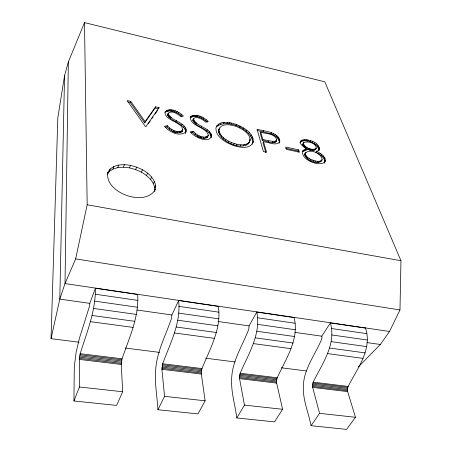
<?xml version="1.0" encoding="UTF-8"?>
<svg xmlns="http://www.w3.org/2000/svg" width="452" height="452" viewBox="0 0 452 452"><rect width="100%" height="100%" fill="white"/><g stroke="black" fill="none" stroke-linecap="round" stroke-linejoin="round"><path stroke-width="0.68" d="M73.936 400.969L74.292 366.77L76.179 351.944L79.343 338.599L89.276 306.948L89.784 303.354L95.417 288.28C95.734 311.004 86.79 332.373 80.196 353.69L79.326 359.408L79.405 386.997L73.936 400.969L116.605 405.421L122.673 391.748L121.266 364.442L122.068 358.803C129.119 338.034 139.143 317.044 137.685 294.512L137.668 294.308M186.264 131.04L185.28 133.329C189.834 122.91 171.404 121.622 168.195 113.915C170.466 109.282 178.274 114.181 180.715 116.695L183.433 115.995C179.099 111.864 169.935 106.638 164.969 112.107C164.686 121.243 184.399 122.029 182.467 130.933C178.286 135.651 170.229 130.797 166.986 126.927L165.178 127.215M185.8 132.21C185.015 124.43 174.715 122.419 169.749 117.814C168.325 116.819 167.037 114.915 168.24 113.243M236.842 417.953L244.459 405.105L239.554 378.64L239.453 376.465L240.17 373.239C248.374 354.057 261.284 333.977 256.798 312.078L249.08 325.898L248.758 329.299C242.617 345.368 232.435 360.549 231.667 378.211C230.808 391.669 235.113 404.732 236.842 417.953L274.517 421.885L282.585 409.292L276.658 383.093L276.5 380.946L277.217 377.765C285.737 359.103 299.506 339.254 294.128 317.587L294.071 317.389M182.467 130.933L182.478 130.176M358.385 366.888L380.358 344.475L389.488 331.469L399.975 309.936L400.964 260.731L324.785 81.801L84.501 22.6L68.348 61.952L65.009 283.585L59.8 299.111L51.036 338.667L79.021 342.209M68.348 61.952L64.557 75.676L59.8 299.111L89.784 303.354M157.94 409.727L164.556 396.342L161.912 369.318L162.647 363.764C170.121 343.531 181.162 322.881 178.63 300.552L171.884 314.971L171.477 318.468C165.833 335.181 157.081 351.232 155.708 369.109C154.403 382.686 157.177 396.206 157.94 409.727L197.999 413.908L205.135 400.794L201.326 374.053L201.281 371.855L201.999 368.572C209.852 348.871 221.859 328.519 218.316 306.405L218.282 306.202M51.036 338.667L57.822 117.735L64.557 75.676M311.089 425.699L319.575 413.348L312.682 387.415L312.473 385.29L313.185 382.16C321.999 364.001 336.576 344.367 330.356 322.931L321.79 336.186L321.988 337.616L321.558 339.503C315.004 354.967 303.552 369.318 303.315 386.793C302.885 400.189 308.518 412.761 311.089 425.699L346.594 429.4L355.47 417.286L347.678 391.613L347.413 389.517L348.13 386.432C357.204 368.764 372.544 349.323 365.538 328.118L365.47 327.926M154.398 191.168L154.691 187.874L155.657 185.388C153.053 173.918 141.007 167.811 130.436 165.381C122.187 163.76 110.051 164.573 107.254 174.161M154.584 191.207L155.313 189.337L155.657 185.388M299.913 142.493C305.846 137.826 317.852 143.227 318.971 150.488C322.587 137.589 285.591 135.589 306.88 149.154L306.326 150.233L302.467 151.623L303.021 150.533L304.072 149.878L306.88 149.154M211.694 136.481L211.208 137.634C210.039 128.283 196.224 128.159 192.925 120.249C194.603 114.322 203.174 119.526 205.688 122.164L208.299 121.452C203.892 117.418 196.501 113.085 190.704 116.644L190.196 117.639C191.292 126.876 206.027 126.701 208.406 135.216C204.4 139.99 196.371 134.973 193.185 131.266L190.275 131.758C193.479 136.775 210.056 144.894 211.649 135.193C208.875 126.893 195.902 126.645 193.422 118.763M324.248 163.212C327.988 157.81 320.615 153.143 316.445 151.228L315.88 152.307C319.666 154.347 325.525 157.336 324.621 162.539M279.715 142.007C279.404 131.526 264.25 131.492 257.035 129.232L263.426 151.567L266.578 152.239L263.527 141.736C268.573 142.013 275.545 146.295 279.715 142.007L279.178 143.109L279.89 140.894M107.904 172.252C103.779 192.614 145.527 207.711 155.313 189.337M322.129 159.776C321.818 153.194 309.174 147.911 305.043 153.629C304.004 160.166 318.948 165.991 322.129 159.776L320.982 161.59M316.01 148.64C313.355 153.177 301.088 148.42 303.377 142.956C307.117 140.047 319.061 143.962 315.519 149.776M303.377 142.956C304.072 147.821 312.688 151.296 316.457 148.12M389.488 331.469L65.009 283.585L75.659 258.894L87.174 204.767L84.501 22.6M276.036 141.544L276.743 139.77C274.827 133.295 265.866 133.928 260.731 132.125L260.216 133.233L262.341 140.561C266.341 140.386 275.002 146.052 276.743 139.77M218.542 130.735C220.356 122.215 231.803 124.543 237.684 127.074C243.074 129.549 249.837 133.43 250.159 140.063C246.233 153.522 218.785 141.838 218.542 130.735L219.486 127.984M249.125 142.922L250.159 140.063M130.329 102.547L130.735 101.361L127.114 100.559L145.414 126.515L145.906 126.616L159.081 107.616L155.539 106.836L145.12 121.667L144.691 122.865L130.329 102.547L127.922 102.016M107.412 174.252L109.294 171.506L110.158 168.969M109.294 171.506L112.972 169.059L113.842 166.528M112.972 169.059L117.802 167.59L118.678 165.076M252.272 144.273L253.329 141.6C253.109 132.611 243.752 127.475 236.413 124.481C230.04 122.368 219.079 119.848 215.92 127.859C215.57 136.984 225.407 142.205 232.673 145.25C239.029 147.386 250.487 149.911 253.329 141.6M117.802 167.59L123.447 167.195L124.334 164.686M123.447 167.195L129.538 167.878L130.436 165.381M144.691 122.865L155.115 108.011L155.539 106.836M129.538 167.878L135.679 169.585L136.589 167.093M159.081 107.616L158.652 108.785L155.115 108.011M154.691 187.874C153.403 180.715 147.465 175.687 141.487 172.201L142.414 169.715M165.534 111.107L165.099 112.277C170.545 108.977 177.619 112.497 181.93 116.249M166.155 111.537L166.59 110.367M167.472 111.13L167.907 109.96M168.862 110.966L169.297 109.802M167.748 114.74L168.483 112.83M167.754 115.09L168.195 113.915M167.963 115.757L168.404 114.582M168.364 116.446L168.811 115.271M170.393 110.994L170.833 109.83M146.589 175.568L147.527 173.082M168.969 117.13L169.415 115.955M171.545 111.13L171.98 109.966M169.749 117.814L170.189 116.639M172.715 111.35L173.156 110.186M166.986 126.927L167.438 125.746C170.681 129.611 178.743 134.47 182.93 129.764M170.607 118.469L171.054 117.3M174.715 111.904L175.156 110.74M169.302 129.182L169.754 128.001M150.663 179.467L151.612 176.986M176.664 112.684L177.111 111.525M304.738 154.42L305.603 152.539M171.381 130.701L171.839 129.521M178.489 113.65L178.935 112.491M175.901 121.757L176.353 120.588M173.003 131.577L173.461 130.396M153.426 183.659L154.386 181.179M174.387 132.131L174.845 130.95M180.879 115.339L181.331 114.181M175.8 132.521L176.257 131.34M177.568 132.786L178.031 131.605M181.546 125.537L182.003 124.368M179.218 132.798L179.681 131.622M180.659 132.555L181.122 131.379M181.58 132.142L182.043 130.967M183.681 127.413L184.145 126.244M182.162 131.588L182.625 130.413M185.021 129.063L185.484 127.893M190.704 116.644L190.247 117.797C195.795 114.339 202.982 118.305 207.298 122.142M185.529 130.001L185.992 128.837M191.241 117.051L191.699 115.898M185.806 130.922L186.269 129.752M192.495 116.639L192.953 115.486M193.84 116.469L194.303 115.322M192.925 120.249L193.642 118.351M192.947 120.594L193.411 119.441M193.179 121.26L193.637 120.108M195.332 116.492L195.795 115.345M193.597 121.95L194.061 120.791M196.456 116.622L196.914 115.475M194.219 122.628L194.682 121.475M194.998 123.311L195.462 122.153M197.603 116.836L198.066 115.689M195.863 123.961L196.326 122.808M190.97 132.724L192.716 132.43L193.185 131.266M199.569 117.379L200.033 116.237M201.496 118.153L201.959 117.011M208.406 135.216C206.524 141.041 198.253 137.487 195.061 134.673L195.535 133.51M203.31 119.113L203.773 117.972M197.145 136.182L197.626 135.018M201.146 127.227L201.62 126.074M198.756 137.052L199.236 135.888M207.649 137.024L207.92 136.374M205.705 120.791L206.174 119.65M200.123 137.6L200.603 136.436M201.513 137.984L201.993 136.82M203.242 138.239L203.728 137.08M206.79 130.978L207.27 129.831M204.846 138.25L205.327 137.086M206.231 138.001L206.717 136.837M208.948 132.848L209.429 131.696M207.106 137.583L207.592 136.425M210.316 134.493L210.802 133.34M210.852 135.43L211.333 134.278M211.163 136.346L211.649 135.193M216.903 125.616L216.423 126.752C227.215 118.113 251.832 128.882 252.815 142.719M218.13 125.193L218.615 124.057M220.559 124.119L221.039 122.984M218.695 132.555L219.18 131.413L219.028 129.594M223.582 123.582L224.062 122.452M219.599 134.888L220.09 133.747L219.18 131.413M221.147 137.052L221.638 135.905L220.09 133.747M227.057 123.594L227.542 122.469M229.034 123.825L229.52 122.701M223.085 138.95L223.582 137.803L221.638 135.905M231.062 124.21L231.554 123.085M225.424 140.725L225.927 139.578L223.582 137.803M228.051 142.329L228.554 141.182L225.927 139.578M235.921 125.599L236.413 124.481M230.893 143.685L231.396 142.544C237.006 144.516 245.12 146.985 249.64 141.792M239.786 127.227L240.283 126.108M233.667 144.685L234.176 143.544M243.136 129.102L243.639 127.989M236.447 145.403L236.955 144.267M246.154 131.244L246.656 130.125M240.379 145.951L240.888 144.815M248.736 133.555L249.244 132.436M243.566 145.866L244.08 144.73M246.012 145.318L246.526 144.188M250.736 135.973L251.244 134.854M249.628 140.165L250.137 139.046M247.899 144.324L248.419 143.199M251.843 137.894L252.357 136.775M252.544 139.775L253.058 138.657M257.194 130.487L263.177 131.809L263.691 130.701M262.341 140.561L262.861 139.453L260.731 132.125M263.527 141.736L263.002 142.855L265.849 152.703M263.177 131.809L270.963 133.82L271.482 132.724M268.364 141.911L268.889 140.804L274.471 141.532L276.567 140.442M279.359 141.996C279.003 138.465 275.805 136.154 272.901 134.645L273.42 133.549M274.72 135.673L275.245 134.577M272.319 142.595L272.85 141.493M276.336 136.86L276.861 135.764M273.94 142.634L274.471 141.532M274.952 142.425L275.483 141.318M275.584 142.075L276.115 140.973M277.528 138.013L278.053 136.916M278.336 139.08L278.867 137.984M278.805 139.928L279.336 138.826M279.127 140.747L279.658 139.651M300.495 141.73L301.038 140.651M301.388 141.171L301.936 140.092M302.557 140.821L303.1 139.741M298.495 152.109L298.1 150.957L298.653 149.866L285.658 147.058L286.404 149.363L299.439 152.166L298.653 149.866M303.936 140.674L304.478 139.6M302.716 144.572L303.778 142.476M302.834 145.194L303.382 144.109M305.479 140.736L306.021 139.662M303.202 145.9L303.75 144.821M306.484 140.866L307.027 139.792M303.671 146.488L304.219 145.403M304.422 147.194L304.976 146.109M307.524 141.064L308.066 139.99M303.518 150.968L304.072 149.878M305.416 147.934L305.97 146.849M304.834 150.516L305.388 149.431M309.88 141.742L310.428 140.668M306.501 148.618L307.055 147.533M307.659 149.211L308.213 148.132M304.75 155.019L305.298 153.335M304.908 155.669L305.467 154.578L305.309 153.934M312.242 142.742L312.79 141.674M308.852 149.708L309.405 148.629M305.422 156.686L305.981 155.595L305.467 154.578M309.829 150.03L310.383 148.951M306.258 157.72L306.823 156.629L305.981 155.595M310.79 150.273L311.349 149.194M314.253 143.877L314.807 142.809M307.354 158.725L307.919 157.635L306.823 156.629M312.304 150.499L312.863 149.42M315.88 145.058L316.434 143.985M308.654 159.641L309.219 158.55L307.919 157.635M313.66 150.488L314.219 149.409M314.784 150.228L315.343 149.154M317.253 146.335L317.812 145.262M310.083 160.437L310.654 159.347C313.976 160.686 318.163 162.426 321.558 160.511M318.219 147.533L318.779 146.465M311.581 161.093L312.151 160.002M192.964 119.916L193.62 119.142M318.835 148.714L319.394 147.646M319.061 149.652L319.626 148.584M313.264 161.663L313.835 160.573M314.925 162.082L315.496 160.991M319.598 154.398L320.163 153.318M316.92 162.398L317.496 161.313M321.276 155.607L321.847 154.533M318.733 162.421L319.31 161.336M320.084 162.121L320.66 161.036M322.818 157.047L323.389 155.974M323.824 158.347L324.395 157.273M324.463 159.624L325.039 158.545M324.818 161.251L325.395 160.172M325.197 161.46C320.163 168.076 299.111 159.025 303.021 150.533M319.53 149.414L318.417 150.623L316.445 151.228M148.267 123.78L150.267 120.899M151.861 118.593L153.058 116.865M155.059 113.977L157.454 110.52M302.829 144.035L303.23 143.555M305.043 153.629L305.761 152.951M185.744 132.153C178.89 137.035 169.223 131.939 164.421 126.221L167.438 125.746M168.042 114L168.511 113.638M79.405 386.997L122.673 391.748M164.556 396.342L205.135 400.794M244.459 405.105L282.585 409.292M319.575 413.348L355.47 417.286M79.484 357.131L121.351 362.193M161.935 367.097L201.281 371.855M239.453 376.465L276.5 380.946M312.473 385.29L347.413 389.517M79.366 358.334L121.266 363.38M161.872 368.273L201.247 373.013M239.441 377.612L276.511 382.076M312.507 386.409L347.469 390.618M79.326 359.408L121.266 364.442M161.912 369.318L201.326 374.053M239.554 378.64L276.658 383.093M312.682 387.415L347.678 391.613M80.196 353.69L122.068 358.803M162.647 363.764L201.999 368.572M240.17 373.239L277.217 377.765M313.185 382.16L348.13 386.432M79.914 354.713L121.769 359.809M162.336 364.753L201.671 369.538M239.831 374.188L276.867 378.697M312.824 383.081L347.757 387.336M79.671 355.888L121.526 360.967M162.093 365.888L201.428 370.663M239.583 375.296L276.618 379.787M312.581 384.155L347.515 388.392M125.204 348.046L159.488 352.379M205.666 358.221L235.051 361.933M281.234 367.775L306.422 370.956M90.377 321.654L133.069 327.406M174.41 332.977L214.474 338.373M253.306 343.599L290.975 348.673M327.519 353.594L363.001 358.374M92.078 315.473L134.865 321.338M176.297 327.022L216.44 332.525M255.352 337.859L293.088 343.034M329.706 348.051L365.25 352.922M93.541 308.428L136.329 314.411M177.766 320.202L217.909 325.819M256.821 331.254L294.557 336.531M331.169 341.65L366.708 346.622M137.052 310.044L171.884 314.971M217.977 321.496L249.08 325.898M294.924 332.384L321.79 336.186M367.075 342.599L380.358 344.475M94.637 301.128L137.335 307.219M178.681 313.117L218.745 318.829M257.578 324.366L295.241 329.74M331.785 334.949L367.261 340.011M95.282 294.218L137.798 300.394M178.981 306.377L218.881 312.168M257.567 317.79L295.094 323.242M331.502 328.531L366.854 333.661M95.417 288.28L137.685 294.512M178.63 300.552L218.316 306.405M256.798 312.078L294.128 317.587M330.356 322.931L365.538 328.118M75.659 258.894L399.975 309.936M87.174 204.767L400.964 260.731M285.8 148.307L298.1 150.957M262.861 139.453L268.889 140.804M270.963 133.82L272.901 134.645M135.679 169.585L141.487 172.201M228.554 141.182L231.396 142.544M309.219 158.55L310.654 159.347M192.716 132.43L195.061 134.673M130.735 101.361L145.12 121.667"/></g></svg>
